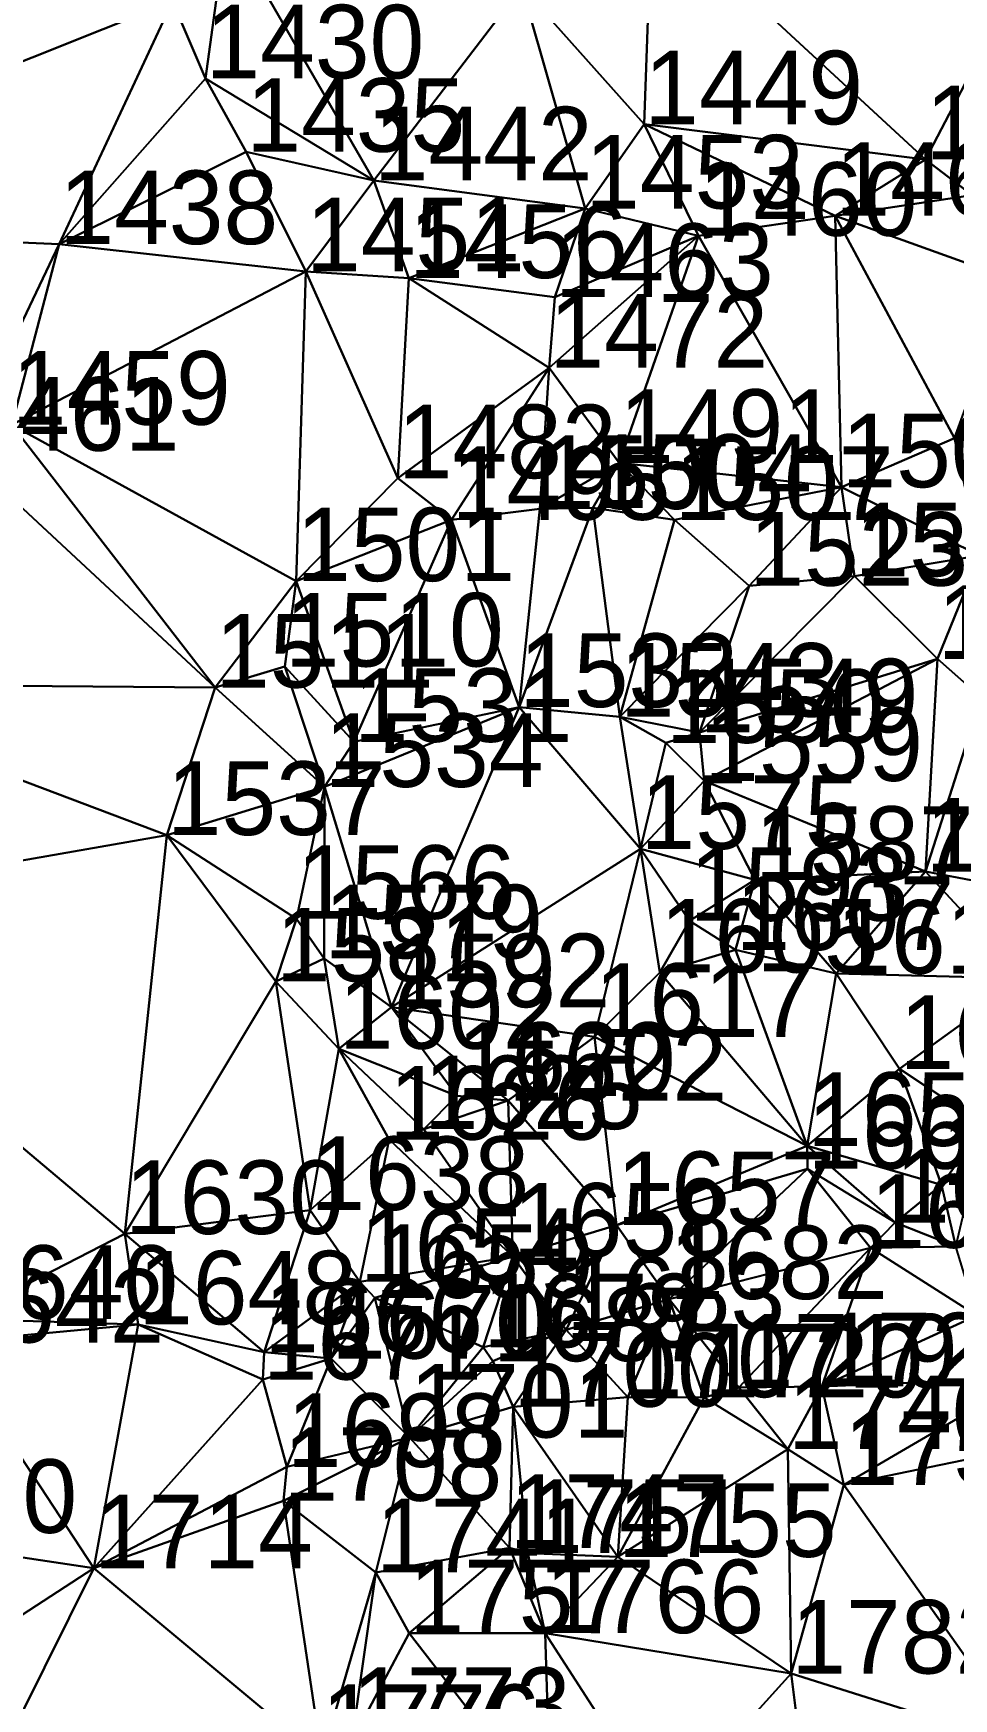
# Model space of a CAD drawing. Header units: metres. Extents: x 1121750 to 1121841, y 512624 to 512853.
# Drawn here: x 1121806.42 to 1121818.93, y 512641.91 to 512664.54 of the extents above; entities that cross this region are included whole.
import ezdxf

# ---------------------------------------------------------------- set-up
doc = ezdxf.new("R2010")
doc.units = ezdxf.units.M
doc.layers.add('shiti', color=10, linetype='CONTINUOUS')
doc.layers.add('zhuji', color=50, linetype='CONTINUOUS')

msp = doc.modelspace()

# ---------------------------------------------------------------- linework, layer by layer
for p in [(1121808.757, 512663.926, 215.89), (1121814.72, 512663.302, 216.73), (1121809.313, 512662.929, 216.09), (1121818.542, 512662.826, 217.25), (1121811.045, 512662.54, 216.41), (1121813.917, 512662.158, 216.88), (1121817.317, 512662.059, 217.34), (1121815.459, 512661.787, 217.13), (1121806.771, 512661.674, 216), (1121810.123, 512661.304, 216.54), (1121811.523, 512661.213, 216.67), (1121813.505, 512660.955, 217.02), (1121813.43, 512659.995, 217.26), (1121814.378, 512658.701, 217.74), (1121811.37, 512658.493, 217.2), (1121817.4, 512658.37, 218.35), (1121814.022, 512658.089, 217.81), (1121812.103, 512657.927, 217.41), (1121813.302, 512658.075, 217.64), (1121815.133, 512657.926, 218.07), (1121809.989, 512657.094, 217.07), (1121816.148, 512657.032, 218.47), (1121817.577, 512657.161, 218.8), (1121809.836, 512655.934, 217.31), (1121818.704, 512656.038, 219.36), (1121808.888, 512655.648, 217.11), (1121813.019, 512655.383, 218.18), (1121814.389, 512655.252, 218.52), (1121815.471, 512655.039, 218.85), (1121810.772, 512654.91, 217.75), (1121815.012, 512654.896, 218.72), (1121810.376, 512654.297, 217.69), (1121815.535, 512654.379, 218.97), (1121808.231, 512653.644, 217.31), (1121814.67, 512653.454, 219.04), (1121818.542, 512653.148, 220.14), (1121816.223, 512653.034, 219.49), (1121809.997, 512652.505, 217.86), (1121815.336, 512652.478, 219.35), (1121815.959, 512652.082, 219.65), (1121810.37, 512651.968, 217.99), (1121814.931, 512651.776, 219.32), (1121817.33, 512651.761, 220.11), (1121809.713, 512651.654, 217.81), (1121811.284, 512651.304, 218.29), (1121814.046, 512650.901, 219.26), (1121810.568, 512650.739, 218.1), (1121818.188, 512650.466, 220.64), (1121812.172, 512650.099, 218.68), (1121812.872, 512650.034, 218.98), (1121811.255, 512649.504, 218.29), (1121811.724, 512649.647, 218.44), (1121816.935, 512649.419, 220.37), (1121816.937, 512649.109, 220.39), (1121818.758, 512648.89, 221.03), (1121810.182, 512648.547, 218.17), (1121818.131, 512648.376, 220.88), (1121807.664, 512648.222, 217.67), (1121814.342, 512648.343, 219.47), (1121812.935, 512647.914, 218.97), (1121817.793, 512648.034, 220.77), (1121810.857, 512647.572, 218.51), (1121811.059, 512647.353, 218.63), (1121815.058, 512647.338, 219.79), (1121807.842, 512646.993, 217.76), (1121813.661, 512646.919, 219.39), (1121809.554, 512646.614, 218.22), (1121812.533, 512646.682, 219.2), (1121810.464, 512646.529, 218.54), (1121812.664, 512646.493, 219.28), (1121809.536, 512646.244, 218.24), (1121816.005, 512646.134, 220.22), (1121817.135, 512646.151, 220.64), (1121812.937, 512645.875, 219.55), (1121814.496, 512646.004, 219.88), (1121815.536, 512646.001, 220.1), (1121811.53, 512645.456, 219.08), (1121816.67, 512645.298, 220.72), (1121809.863, 512645.056, 218.36), (1121817.433, 512644.813, 221.07), (1121809.816, 512644.596, 218.45), (1121812.889, 512643.955, 219.89), (1121813.14, 512643.886, 220.04), (1121814.36, 512643.834, 220.64), (1121807.242, 512643.68, 217.92), (1121811.072, 512643.624, 218.94), (1121811.527, 512642.797, 219.23), (1121813.376, 512642.798, 220.32), (1121816.719, 512642.249, 221.92)]:
    msp.add_point(p)
at = {"layer": 'shiti'}
for points in [[(1121800.701, 512661.936), (1121808.311, 512664.973), (1121801.14, 512668.538), (1121800.701, 512661.936)], [(1121814.72, 512663.302), (1121814.822, 512666.262), (1121813.059, 512665.172), (1121814.72, 512663.302)], [(1121818.542, 512662.826), (1121814.822, 512666.262), (1121814.72, 512663.302), (1121818.542, 512662.826)], [(1121818.542, 512662.826), (1121819.51, 512664.682), (1121814.822, 512666.262), (1121818.542, 512662.826)], [(1121808.757, 512663.926), (1121809.044, 512666.007), (1121808.311, 512664.973), (1121808.757, 512663.926)], [(1121808.757, 512663.926), (1121811.045, 512662.54), (1121809.044, 512666.007), (1121808.757, 512663.926)], [(1121811.045, 512662.54), (1121813.059, 512665.172), (1121809.044, 512666.007), (1121811.045, 512662.54)], [(1121813.917, 512662.158), (1121813.059, 512665.172), (1121811.045, 512662.54), (1121813.917, 512662.158)], [(1121813.917, 512662.158), (1121814.72, 512663.302), (1121813.059, 512665.172), (1121813.917, 512662.158)], [(1121806.771, 512661.674), (1121808.311, 512664.973), (1121800.701, 512661.936), (1121806.771, 512661.674)], [(1121806.771, 512661.674), (1121808.757, 512663.926), (1121808.311, 512664.973), (1121806.771, 512661.674)], [(1121818.542, 512662.826), (1121819.175, 512662.34), (1121819.51, 512664.682), (1121818.542, 512662.826)], [(1121809.313, 512662.929), (1121808.757, 512663.926), (1121806.771, 512661.674), (1121809.313, 512662.929)], [(1121809.313, 512662.929), (1121811.045, 512662.54), (1121808.757, 512663.926), (1121809.313, 512662.929)], [(1121815.459, 512661.787), (1121814.72, 512663.302), (1121813.917, 512662.158), (1121815.459, 512661.787)], [(1121817.317, 512662.059), (1121818.542, 512662.826), (1121814.72, 512663.302), (1121817.317, 512662.059)], [(1121817.317, 512662.059), (1121814.72, 512663.302), (1121815.459, 512661.787), (1121817.317, 512662.059)], [(1121810.123, 512661.304), (1121809.313, 512662.929), (1121806.771, 512661.674), (1121810.123, 512661.304)], [(1121810.123, 512661.304), (1121811.045, 512662.54), (1121809.313, 512662.929), (1121810.123, 512661.304)], [(1121817.317, 512662.059), (1121819.175, 512662.34), (1121818.542, 512662.826), (1121817.317, 512662.059)], [(1121810.123, 512661.304), (1121811.523, 512661.213), (1121811.045, 512662.54), (1121810.123, 512661.304)], [(1121811.523, 512661.213), (1121813.917, 512662.158), (1121811.045, 512662.54), (1121811.523, 512661.213)], [(1121817.317, 512662.059), (1121819.722, 512661.194), (1121819.175, 512662.34), (1121817.317, 512662.059)], [(1121805.429, 512658.866), (1121806.771, 512661.674), (1121800.701, 512661.936), (1121805.429, 512658.866)], [(1121813.505, 512660.955), (1121813.917, 512662.158), (1121811.523, 512661.213), (1121813.505, 512660.955)], [(1121813.505, 512660.955), (1121815.459, 512661.787), (1121813.917, 512662.158), (1121813.505, 512660.955)], [(1121815.459, 512661.787), (1121817.4, 512658.37), (1121817.317, 512662.059), (1121815.459, 512661.787)], [(1121818.935, 512659.039), (1121819.722, 512661.194), (1121817.317, 512662.059), (1121818.935, 512659.039)], [(1121817.4, 512658.37), (1121818.935, 512659.039), (1121817.317, 512662.059), (1121817.4, 512658.37)], [(1121813.43, 512659.995), (1121815.459, 512661.787), (1121813.505, 512660.955), (1121813.43, 512659.995)], [(1121814.378, 512658.701), (1121815.459, 512661.787), (1121813.43, 512659.995), (1121814.378, 512658.701)], [(1121814.378, 512658.701), (1121817.4, 512658.37), (1121815.459, 512661.787), (1121814.378, 512658.701)], [(1121806.127, 512659.22), (1121806.771, 512661.674), (1121805.429, 512658.866), (1121806.127, 512659.22)], [(1121810.123, 512661.304), (1121806.771, 512661.674), (1121806.127, 512659.22), (1121810.123, 512661.304)], [(1121809.989, 512657.094), (1121810.123, 512661.304), (1121806.127, 512659.22), (1121809.989, 512657.094)], [(1121809.989, 512657.094), (1121811.37, 512658.493), (1121810.123, 512661.304), (1121809.989, 512657.094)], [(1121811.37, 512658.493), (1121811.523, 512661.213), (1121810.123, 512661.304), (1121811.37, 512658.493)], [(1121813.43, 512659.995), (1121811.523, 512661.213), (1121811.37, 512658.493), (1121813.43, 512659.995)], [(1121813.43, 512659.995), (1121813.505, 512660.955), (1121811.523, 512661.213), (1121813.43, 512659.995)], [(1121812.103, 512657.927), (1121813.43, 512659.995), (1121811.37, 512658.493), (1121812.103, 512657.927)], [(1121812.103, 512657.927), (1121813.302, 512658.075), (1121813.43, 512659.995), (1121812.103, 512657.927)], [(1121813.302, 512658.075), (1121814.378, 512658.701), (1121813.43, 512659.995), (1121813.302, 512658.075)], [(1121808.888, 512655.648), (1121806.127, 512659.22), (1121805.429, 512658.866), (1121808.888, 512655.648)], [(1121809.989, 512657.094), (1121806.127, 512659.22), (1121808.888, 512655.648), (1121809.989, 512657.094)], [(1121819.275, 512657.442), (1121818.935, 512659.039), (1121817.4, 512658.37), (1121819.275, 512657.442)], [(1121802.789, 512655.7), (1121808.888, 512655.648), (1121805.429, 512658.866), (1121802.789, 512655.7)], [(1121814.022, 512658.089), (1121814.378, 512658.701), (1121813.302, 512658.075), (1121814.022, 512658.089)], [(1121814.022, 512658.089), (1121815.133, 512657.926), (1121814.378, 512658.701), (1121814.022, 512658.089)], [(1121815.133, 512657.926), (1121817.4, 512658.37), (1121814.378, 512658.701), (1121815.133, 512657.926)], [(1121812.103, 512657.927), (1121811.37, 512658.493), (1121809.989, 512657.094), (1121812.103, 512657.927)], [(1121816.148, 512657.032), (1121817.4, 512658.37), (1121815.133, 512657.926), (1121816.148, 512657.032)], [(1121816.148, 512657.032), (1121817.577, 512657.161), (1121817.4, 512658.37), (1121816.148, 512657.032)], [(1121817.577, 512657.161), (1121819.275, 512657.442), (1121817.4, 512658.37), (1121817.577, 512657.161)], [(1121813.019, 512655.383), (1121814.022, 512658.089), (1121813.302, 512658.075), (1121813.019, 512655.383)], [(1121813.019, 512655.383), (1121814.389, 512655.252), (1121814.022, 512658.089), (1121813.019, 512655.383)], [(1121814.389, 512655.252), (1121815.133, 512657.926), (1121814.022, 512658.089), (1121814.389, 512655.252)], [(1121810.772, 512654.91), (1121812.103, 512657.927), (1121809.989, 512657.094), (1121810.772, 512654.91)], [(1121813.019, 512655.383), (1121812.103, 512657.927), (1121810.772, 512654.91), (1121813.019, 512655.383)], [(1121813.019, 512655.383), (1121813.302, 512658.075), (1121812.103, 512657.927), (1121813.019, 512655.383)], [(1121814.389, 512655.252), (1121816.148, 512657.032), (1121815.133, 512657.926), (1121814.389, 512655.252)], [(1121818.704, 512656.038), (1121819.275, 512657.442), (1121817.577, 512657.161), (1121818.704, 512656.038)], [(1121819.297, 512655.512), (1121819.275, 512657.442), (1121818.704, 512656.038), (1121819.297, 512655.512)], [(1121809.836, 512655.934), (1121809.989, 512657.094), (1121808.888, 512655.648), (1121809.836, 512655.934)], [(1121810.772, 512654.91), (1121809.989, 512657.094), (1121809.836, 512655.934), (1121810.772, 512654.91)], [(1121814.389, 512655.252), (1121815.471, 512655.039), (1121816.148, 512657.032), (1121814.389, 512655.252)], [(1121815.471, 512655.039), (1121817.577, 512657.161), (1121816.148, 512657.032), (1121815.471, 512655.039)], [(1121815.471, 512655.039), (1121818.704, 512656.038), (1121817.577, 512657.161), (1121815.471, 512655.039)], [(1121810.376, 512654.297), (1121809.836, 512655.934), (1121808.888, 512655.648), (1121810.376, 512654.297)], [(1121810.772, 512654.91), (1121809.836, 512655.934), (1121810.376, 512654.297), (1121810.772, 512654.91)], [(1121815.535, 512654.379), (1121818.704, 512656.038), (1121815.471, 512655.039), (1121815.535, 512654.379)], [(1121818.542, 512653.148), (1121818.704, 512656.038), (1121815.535, 512654.379), (1121818.542, 512653.148)], [(1121818.542, 512653.148), (1121819.297, 512655.512), (1121818.704, 512656.038), (1121818.542, 512653.148)], [(1121802.428, 512652.629), (1121808.231, 512653.644), (1121802.789, 512655.7), (1121802.428, 512652.629)], [(1121808.231, 512653.644), (1121808.888, 512655.648), (1121802.789, 512655.7), (1121808.231, 512653.644)], [(1121810.376, 512654.297), (1121808.888, 512655.648), (1121808.231, 512653.644), (1121810.376, 512654.297)], [(1121810.376, 512654.297), (1121813.019, 512655.383), (1121810.772, 512654.91), (1121810.376, 512654.297)], [(1121811.284, 512651.304), (1121813.019, 512655.383), (1121810.376, 512654.297), (1121811.284, 512651.304)], [(1121811.284, 512651.304), (1121814.67, 512653.454), (1121813.019, 512655.383), (1121811.284, 512651.304)], [(1121814.67, 512653.454), (1121814.389, 512655.252), (1121813.019, 512655.383), (1121814.67, 512653.454)], [(1121819.297, 512655.512), (1121818.542, 512653.148), (1121820.333, 512652.809), (1121819.297, 512655.512)], [(1121815.012, 512654.896), (1121815.471, 512655.039), (1121814.389, 512655.252), (1121815.012, 512654.896)], [(1121814.67, 512653.454), (1121815.012, 512654.896), (1121814.389, 512655.252), (1121814.67, 512653.454)], [(1121815.012, 512654.896), (1121815.535, 512654.379), (1121815.471, 512655.039), (1121815.012, 512654.896)], [(1121814.67, 512653.454), (1121815.535, 512654.379), (1121815.012, 512654.896), (1121814.67, 512653.454)], [(1121809.997, 512652.505), (1121810.376, 512654.297), (1121808.231, 512653.644), (1121809.997, 512652.505)], [(1121810.37, 512651.968), (1121810.376, 512654.297), (1121809.997, 512652.505), (1121810.37, 512651.968)], [(1121811.284, 512651.304), (1121810.376, 512654.297), (1121810.37, 512651.968), (1121811.284, 512651.304)], [(1121814.67, 512653.454), (1121816.223, 512653.034), (1121815.535, 512654.379), (1121814.67, 512653.454)], [(1121815.535, 512654.379), (1121816.223, 512653.034), (1121818.542, 512653.148), (1121815.535, 512654.379)], [(1121807.664, 512648.222), (1121808.231, 512653.644), (1121802.428, 512652.629), (1121807.664, 512648.222)], [(1121809.713, 512651.654), (1121808.231, 512653.644), (1121807.664, 512648.222), (1121809.713, 512651.654)], [(1121809.713, 512651.654), (1121809.997, 512652.505), (1121808.231, 512653.644), (1121809.713, 512651.654)], [(1121814.046, 512650.901), (1121814.67, 512653.454), (1121811.284, 512651.304), (1121814.046, 512650.901)], [(1121814.67, 512653.454), (1121814.046, 512650.901), (1121814.931, 512651.776), (1121814.67, 512653.454)], [(1121815.336, 512652.478), (1121816.223, 512653.034), (1121814.67, 512653.454), (1121815.336, 512652.478)], [(1121814.67, 512653.454), (1121814.931, 512651.776), (1121815.336, 512652.478), (1121814.67, 512653.454)], [(1121816.223, 512653.034), (1121817.33, 512651.761), (1121818.542, 512653.148), (1121816.223, 512653.034)], [(1121818.542, 512653.148), (1121817.33, 512651.761), (1121819.89, 512651.696), (1121818.542, 512653.148)], [(1121818.542, 512653.148), (1121819.89, 512651.696), (1121820.333, 512652.809), (1121818.542, 512653.148)], [(1121815.336, 512652.478), (1121815.959, 512652.082), (1121816.223, 512653.034), (1121815.336, 512652.478)], [(1121815.959, 512652.082), (1121817.33, 512651.761), (1121816.223, 512653.034), (1121815.959, 512652.082)], [(1121805.412, 512647.068), (1121807.664, 512648.222), (1121802.428, 512652.629), (1121805.412, 512647.068)], [(1121810.37, 512651.968), (1121809.997, 512652.505), (1121809.713, 512651.654), (1121810.37, 512651.968)], [(1121815.336, 512652.478), (1121814.931, 512651.776), (1121815.959, 512652.082), (1121815.336, 512652.478)], [(1121814.931, 512651.776), (1121816.935, 512649.419), (1121815.959, 512652.082), (1121814.931, 512651.776)], [(1121815.959, 512652.082), (1121816.935, 512649.419), (1121817.33, 512651.761), (1121815.959, 512652.082)], [(1121810.568, 512650.739), (1121810.37, 512651.968), (1121809.713, 512651.654), (1121810.568, 512650.739)], [(1121810.568, 512650.739), (1121811.284, 512651.304), (1121810.37, 512651.968), (1121810.568, 512650.739)], [(1121814.046, 512650.901), (1121816.935, 512649.419), (1121814.931, 512651.776), (1121814.046, 512650.901)], [(1121816.935, 512649.419), (1121818.188, 512650.466), (1121817.33, 512651.761), (1121816.935, 512649.419)], [(1121817.33, 512651.761), (1121818.188, 512650.466), (1121819.89, 512651.696), (1121817.33, 512651.761)], [(1121810.182, 512648.547), (1121809.713, 512651.654), (1121807.664, 512648.222), (1121810.182, 512648.547)], [(1121810.568, 512650.739), (1121809.713, 512651.654), (1121810.182, 512648.547), (1121810.568, 512650.739)], [(1121818.188, 512650.466), (1121819.343, 512649.703), (1121819.89, 512651.696), (1121818.188, 512650.466)], [(1121810.568, 512650.739), (1121812.172, 512650.099), (1121811.284, 512651.304), (1121810.568, 512650.739)], [(1121811.284, 512651.304), (1121812.872, 512650.034), (1121814.046, 512650.901), (1121811.284, 512651.304)], [(1121812.172, 512650.099), (1121812.872, 512650.034), (1121811.284, 512651.304), (1121812.172, 512650.099)], [(1121812.872, 512650.034), (1121814.342, 512648.343), (1121814.046, 512650.901), (1121812.872, 512650.034)], [(1121814.046, 512650.901), (1121814.342, 512648.343), (1121816.935, 512649.419), (1121814.046, 512650.901)], [(1121811.255, 512649.504), (1121810.568, 512650.739), (1121810.182, 512648.547), (1121811.255, 512649.504)], [(1121811.724, 512649.647), (1121812.172, 512650.099), (1121810.568, 512650.739), (1121811.724, 512649.647)], [(1121810.568, 512650.739), (1121811.255, 512649.504), (1121811.724, 512649.647), (1121810.568, 512650.739)], [(1121816.935, 512649.419), (1121818.758, 512648.89), (1121818.188, 512650.466), (1121816.935, 512649.419)], [(1121818.758, 512648.89), (1121819.343, 512649.703), (1121818.188, 512650.466), (1121818.758, 512648.89)], [(1121811.724, 512649.647), (1121812.872, 512650.034), (1121812.172, 512650.099), (1121811.724, 512649.647)], [(1121811.724, 512649.647), (1121812.935, 512647.914), (1121812.872, 512650.034), (1121811.724, 512649.647)], [(1121812.935, 512647.914), (1121814.342, 512648.343), (1121812.872, 512650.034), (1121812.935, 512647.914)], [(1121811.255, 512649.504), (1121810.182, 512648.547), (1121810.857, 512647.572), (1121811.255, 512649.504)], [(1121810.857, 512647.572), (1121812.935, 512647.914), (1121811.255, 512649.504), (1121810.857, 512647.572)], [(1121811.255, 512649.504), (1121812.935, 512647.914), (1121811.724, 512649.647), (1121811.255, 512649.504)], [(1121818.758, 512648.89), (1121818.953, 512648.051), (1121819.343, 512649.703), (1121818.758, 512648.89)], [(1121814.342, 512648.343), (1121816.937, 512649.109), (1121816.935, 512649.419), (1121814.342, 512648.343)], [(1121816.935, 512649.419), (1121818.131, 512648.376), (1121818.758, 512648.89), (1121816.935, 512649.419)], [(1121816.937, 512649.109), (1121818.131, 512648.376), (1121816.935, 512649.419), (1121816.937, 512649.109)], [(1121815.058, 512647.338), (1121816.937, 512649.109), (1121814.342, 512648.343), (1121815.058, 512647.338)], [(1121815.058, 512647.338), (1121817.793, 512648.034), (1121816.937, 512649.109), (1121815.058, 512647.338)], [(1121816.937, 512649.109), (1121817.793, 512648.034), (1121818.131, 512648.376), (1121816.937, 512649.109)], [(1121818.131, 512648.376), (1121818.953, 512648.051), (1121818.758, 512648.89), (1121818.131, 512648.376)], [(1121809.554, 512646.614), (1121810.182, 512648.547), (1121807.664, 512648.222), (1121809.554, 512646.614)], [(1121810.182, 512648.547), (1121809.554, 512646.614), (1121810.857, 512647.572), (1121810.182, 512648.547)], [(1121817.793, 512648.034), (1121818.953, 512648.051), (1121818.131, 512648.376), (1121817.793, 512648.034)], [(1121807.842, 512646.993), (1121807.664, 512648.222), (1121805.412, 512647.068), (1121807.842, 512646.993)], [(1121807.664, 512648.222), (1121807.842, 512646.993), (1121809.554, 512646.614), (1121807.664, 512648.222)], [(1121812.935, 512647.914), (1121813.661, 512646.919), (1121814.342, 512648.343), (1121812.935, 512647.914)], [(1121814.342, 512648.343), (1121813.661, 512646.919), (1121815.058, 512647.338), (1121814.342, 512648.343)], [(1121810.857, 512647.572), (1121811.059, 512647.353), (1121812.935, 512647.914), (1121810.857, 512647.572)], [(1121811.059, 512647.353), (1121812.533, 512646.682), (1121812.935, 512647.914), (1121811.059, 512647.353)], [(1121812.533, 512646.682), (1121813.661, 512646.919), (1121812.935, 512647.914), (1121812.533, 512646.682)], [(1121815.058, 512647.338), (1121816.005, 512646.134), (1121817.793, 512648.034), (1121815.058, 512647.338)], [(1121817.793, 512648.034), (1121816.005, 512646.134), (1121817.135, 512646.151), (1121817.793, 512648.034)], [(1121817.135, 512646.151), (1121819.239, 512647.113), (1121817.793, 512648.034), (1121817.135, 512646.151)], [(1121817.793, 512648.034), (1121819.239, 512647.113), (1121818.953, 512648.051), (1121817.793, 512648.034)], [(1121810.857, 512647.572), (1121809.554, 512646.614), (1121810.464, 512646.529), (1121810.857, 512647.572)], [(1121810.857, 512647.572), (1121810.464, 512646.529), (1121811.059, 512647.353), (1121810.857, 512647.572)], [(1121811.059, 512647.353), (1121810.464, 512646.529), (1121811.53, 512645.456), (1121811.059, 512647.353)], [(1121811.059, 512647.353), (1121811.53, 512645.456), (1121812.533, 512646.682), (1121811.059, 512647.353)], [(1121813.661, 512646.919), (1121814.496, 512646.004), (1121815.058, 512647.338), (1121813.661, 512646.919)], [(1121815.058, 512647.338), (1121814.496, 512646.004), (1121815.536, 512646.001), (1121815.058, 512647.338)], [(1121815.058, 512647.338), (1121815.536, 512646.001), (1121816.005, 512646.134), (1121815.058, 512647.338)], [(1121805.412, 512647.068), (1121805.224, 512646.747), (1121807.842, 512646.993), (1121805.412, 512647.068)], [(1121817.135, 512646.151), (1121819.924, 512646.268), (1121819.239, 512647.113), (1121817.135, 512646.151)], [(1121807.842, 512646.993), (1121805.224, 512646.747), (1121807.242, 512643.68), (1121807.842, 512646.993)], [(1121807.842, 512646.993), (1121807.242, 512643.68), (1121809.536, 512646.244), (1121807.842, 512646.993)], [(1121809.554, 512646.614), (1121807.842, 512646.993), (1121809.536, 512646.244), (1121809.554, 512646.614)], [(1121812.533, 512646.682), (1121812.664, 512646.493), (1121813.661, 512646.919), (1121812.533, 512646.682)], [(1121812.664, 512646.493), (1121812.937, 512645.875), (1121813.661, 512646.919), (1121812.664, 512646.493)], [(1121813.661, 512646.919), (1121812.937, 512645.875), (1121814.496, 512646.004), (1121813.661, 512646.919)], [(1121805.224, 512646.747), (1121804.04, 512644.16), (1121807.242, 512643.68), (1121805.224, 512646.747)], [(1121809.554, 512646.614), (1121809.536, 512646.244), (1121810.464, 512646.529), (1121809.554, 512646.614)], [(1121812.533, 512646.682), (1121811.53, 512645.456), (1121812.664, 512646.493), (1121812.533, 512646.682)], [(1121810.464, 512646.529), (1121809.536, 512646.244), (1121809.863, 512645.056), (1121810.464, 512646.529)], [(1121810.464, 512646.529), (1121809.863, 512645.056), (1121811.53, 512645.456), (1121810.464, 512646.529)], [(1121812.664, 512646.493), (1121811.53, 512645.456), (1121812.937, 512645.875), (1121812.664, 512646.493)], [(1121809.536, 512646.244), (1121807.242, 512643.68), (1121809.863, 512645.056), (1121809.536, 512646.244)], [(1121815.536, 512646.001), (1121816.67, 512645.298), (1121816.005, 512646.134), (1121815.536, 512646.001)], [(1121816.005, 512646.134), (1121816.67, 512645.298), (1121817.135, 512646.151), (1121816.005, 512646.134)], [(1121817.135, 512646.151), (1121816.67, 512645.298), (1121817.433, 512644.813), (1121817.135, 512646.151)], [(1121817.135, 512646.151), (1121817.433, 512644.813), (1121819.924, 512646.268), (1121817.135, 512646.151)], [(1121817.433, 512644.813), (1121820.379, 512645.421), (1121819.924, 512646.268), (1121817.433, 512644.813)], [(1121811.53, 512645.456), (1121812.889, 512643.955), (1121812.937, 512645.875), (1121811.53, 512645.456)], [(1121812.889, 512643.955), (1121813.14, 512643.886), (1121812.937, 512645.875), (1121812.889, 512643.955)], [(1121812.937, 512645.875), (1121814.36, 512643.834), (1121814.496, 512646.004), (1121812.937, 512645.875)], [(1121812.937, 512645.875), (1121813.14, 512643.886), (1121814.36, 512643.834), (1121812.937, 512645.875)], [(1121814.496, 512646.004), (1121814.36, 512643.834), (1121815.536, 512646.001), (1121814.496, 512646.004)], [(1121815.536, 512646.001), (1121814.36, 512643.834), (1121816.67, 512645.298), (1121815.536, 512646.001)], [(1121809.816, 512644.596), (1121811.072, 512643.624), (1121811.53, 512645.456), (1121809.816, 512644.596)], [(1121811.53, 512645.456), (1121809.863, 512645.056), (1121809.816, 512644.596), (1121811.53, 512645.456)], [(1121811.53, 512645.456), (1121811.072, 512643.624), (1121812.889, 512643.955), (1121811.53, 512645.456)], [(1121817.433, 512644.813), (1121819.975, 512641.219), (1121820.379, 512645.421), (1121817.433, 512644.813)], [(1121814.36, 512643.834), (1121816.719, 512642.249), (1121816.67, 512645.298), (1121814.36, 512643.834)], [(1121816.67, 512645.298), (1121816.719, 512642.249), (1121817.433, 512644.813), (1121816.67, 512645.298)], [(1121809.863, 512645.056), (1121807.242, 512643.68), (1121809.816, 512644.596), (1121809.863, 512645.056)], [(1121817.433, 512644.813), (1121816.719, 512642.249), (1121819.975, 512641.219), (1121817.433, 512644.813)], [(1121809.816, 512644.596), (1121807.242, 512643.68), (1121810.337, 512641.1), (1121809.816, 512644.596)], [(1121809.816, 512644.596), (1121810.337, 512641.1), (1121811.072, 512643.624), (1121809.816, 512644.596)], [(1121804.04, 512644.16), (1121801.934, 512640.228), (1121807.242, 512643.68), (1121804.04, 512644.16)], [(1121811.072, 512643.624), (1121811.527, 512642.797), (1121812.889, 512643.955), (1121811.072, 512643.624)], [(1121812.889, 512643.955), (1121811.527, 512642.797), (1121813.376, 512642.798), (1121812.889, 512643.955)], [(1121812.889, 512643.955), (1121813.376, 512642.798), (1121813.14, 512643.886), (1121812.889, 512643.955)], [(1121813.14, 512643.886), (1121813.376, 512642.798), (1121814.36, 512643.834), (1121813.14, 512643.886)], [(1121814.36, 512643.834), (1121813.376, 512642.798), (1121816.719, 512642.249), (1121814.36, 512643.834)], [(1121801.934, 512640.228), (1121803.539, 512636.239), (1121807.242, 512643.68), (1121801.934, 512640.228)], [(1121807.242, 512643.68), (1121803.539, 512636.239), (1121810.337, 512641.1), (1121807.242, 512643.68)], [(1121811.072, 512643.624), (1121810.337, 512641.1), (1121810.746, 512641.332), (1121811.072, 512643.624)], [(1121811.072, 512643.624), (1121810.746, 512641.332), (1121811.527, 512642.797), (1121811.072, 512643.624)], [(1121810.746, 512641.332), (1121813.452, 512640.309), (1121811.527, 512642.797), (1121810.746, 512641.332)], [(1121811.527, 512642.797), (1121813.452, 512640.309), (1121813.376, 512642.798), (1121811.527, 512642.797)], [(1121813.376, 512642.798), (1121814.971, 512640.318), (1121816.719, 512642.249), (1121813.376, 512642.798)], [(1121813.452, 512640.309), (1121814.971, 512640.318), (1121813.376, 512642.798), (1121813.452, 512640.309)], [(1121814.971, 512640.318), (1121817.066, 512639.461), (1121816.719, 512642.249), (1121814.971, 512640.318)], [(1121816.719, 512642.249), (1121817.066, 512639.461), (1121819.975, 512641.219), (1121816.719, 512642.249)]]:
    msp.add_lwpolyline(points, dxfattribs=at)

# ---------------------------------------------------------------- texts
at = {"layer": 'zhuji'}
for s, p in [('1430', (1121808.757, 512663.926)), ('1449', (1121814.72, 512663.302)), ('1435', (1121809.313, 512662.929)), ('1458', (1121818.542, 512662.826)), ('1442', (1121811.045, 512662.54)), ('1453', (1121813.917, 512662.158)), ('1462', (1121817.317, 512662.059)), ('1438', (1121806.771, 512661.674)), ('1460', (1121815.459, 512661.787)), ('1451', (1121810.123, 512661.304)), ('1456', (1121811.523, 512661.213)), ('1463', (1121813.505, 512660.955)), ('1472', (1121813.43, 512659.995)), ('1459', (1121806.127, 512659.22)), ('1461', (1121805.429, 512658.866)), ('1491', (1121814.378, 512658.701)), ('1482', (1121811.37, 512658.493)), ('1508', (1121817.4, 512658.37)), ('1500', (1121813.302, 512658.075)), ('1504', (1121814.022, 512658.089)), ('1495', (1121812.103, 512657.927)), ('1507', (1121815.133, 512657.926)), ('1501', (1121809.989, 512657.094)), ('1525', (1121817.577, 512657.161)), ('1523', (1121816.148, 512657.032)), ('1546', (1121818.704, 512656.038)), ('1510', (1121809.836, 512655.934)), ('1511', (1121808.888, 512655.648)), ('1532', (1121813.019, 512655.383)), ('1543', (1121814.389, 512655.252)), ('1549', (1121815.471, 512655.039)), ('1531', (1121810.772, 512654.91)), ('1550', (1121815.012, 512654.896)), ('1559', (1121815.535, 512654.379)), ('1534', (1121810.376, 512654.297)), ('1537', (1121808.231, 512653.644)), ('1575', (1121814.67, 512653.454)), ('1587', (1121816.223, 512653.034)), ('1601', (1121818.542, 512653.148)), ('1566', (1121809.997, 512652.505)), ('1593', (1121815.336, 512652.478)), ('1579', (1121810.37, 512651.968)), ('1607', (1121815.959, 512652.082)), ('1581', (1121809.713, 512651.654)), ('1605', (1121814.931, 512651.776)), ('1618', (1121817.33, 512651.761)), ('1592', (1121811.284, 512651.304)), ('1602', (1121810.568, 512650.739)), ('1617', (1121814.046, 512650.901)), ('1646', (1121818.188, 512650.466)), ('1620', (1121812.172, 512650.099)), ('1622', (1121812.872, 512650.034)), ('1625', (1121811.724, 512649.647)), ('1626', (1121811.255, 512649.504)), ('1653', (1121816.935, 512649.419)), ('1662', (1121816.937, 512649.109)), ('1674', (1121818.758, 512648.89)), ('1638', (1121810.182, 512648.547)), ('1657', (1121814.342, 512648.343)), ('1678', (1121818.131, 512648.376)), ('1630', (1121807.664, 512648.222)), ('1686', (1121817.793, 512648.034)), ('1658', (1121812.935, 512647.914)), ('1654', (1121810.857, 512647.572)), ('1659', (1121811.059, 512647.353)), ('1682', (1121815.058, 512647.338)), ('1640', (1121805.412, 512647.068)), ('1648', (1121807.842, 512646.993)), ('1683', (1121813.661, 512646.919)), ('1642', (1121805.224, 512646.747)), ('1679', (1121812.533, 512646.682)), ('1666', (1121809.554, 512646.614)), ('1670', (1121810.464, 512646.529)), ('1687', (1121812.664, 512646.493)), ('1671', (1121809.536, 512646.244)), ('1707', (1121814.496, 512646.004)), ('1720', (1121815.536, 512646.001)), ('1719', (1121816.005, 512646.134)), ('1725', (1121817.135, 512646.151)), ('1700', (1121812.937, 512645.875)), ('1701', (1121811.53, 512645.456)), ('1740', (1121816.67, 512645.298)), ('1698', (1121809.863, 512645.056)), ('1752', (1121817.433, 512644.813)), ('1708', (1121809.816, 512644.596)), ('1680', (1121804.04, 512644.16)), ('1747', (1121812.889, 512643.955)), ('1751', (1121813.14, 512643.886)), ('1755', (1121814.36, 512643.834)), ('1714', (1121807.242, 512643.68)), ('1741', (1121811.072, 512643.624)), ('1757', (1121811.527, 512642.797)), ('1766', (1121813.376, 512642.798)), ('1782', (1121816.719, 512642.249)), ('1773', (1121810.746, 512641.332)), ('1776', (1121810.337, 512641.1))]:
    msp.add_text(s, height=1, dxfattribs=at).set_placement(p)

doc.saveas('drawing.dxf')
